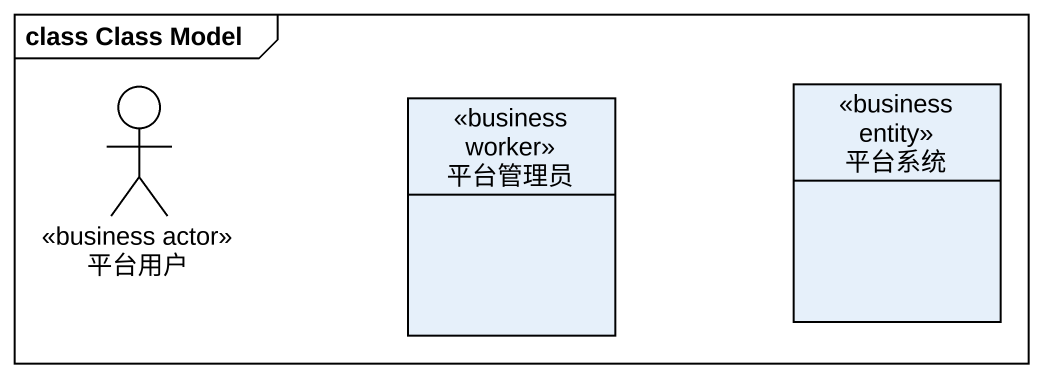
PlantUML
@startuml
mainframe class Class Model
allowmixing
hide circle
hide empty members
actor 平台用户 <<business actor>>
class 平台管理员 <<business worker>>
class 平台系统 <<business entity>>
@enduml
